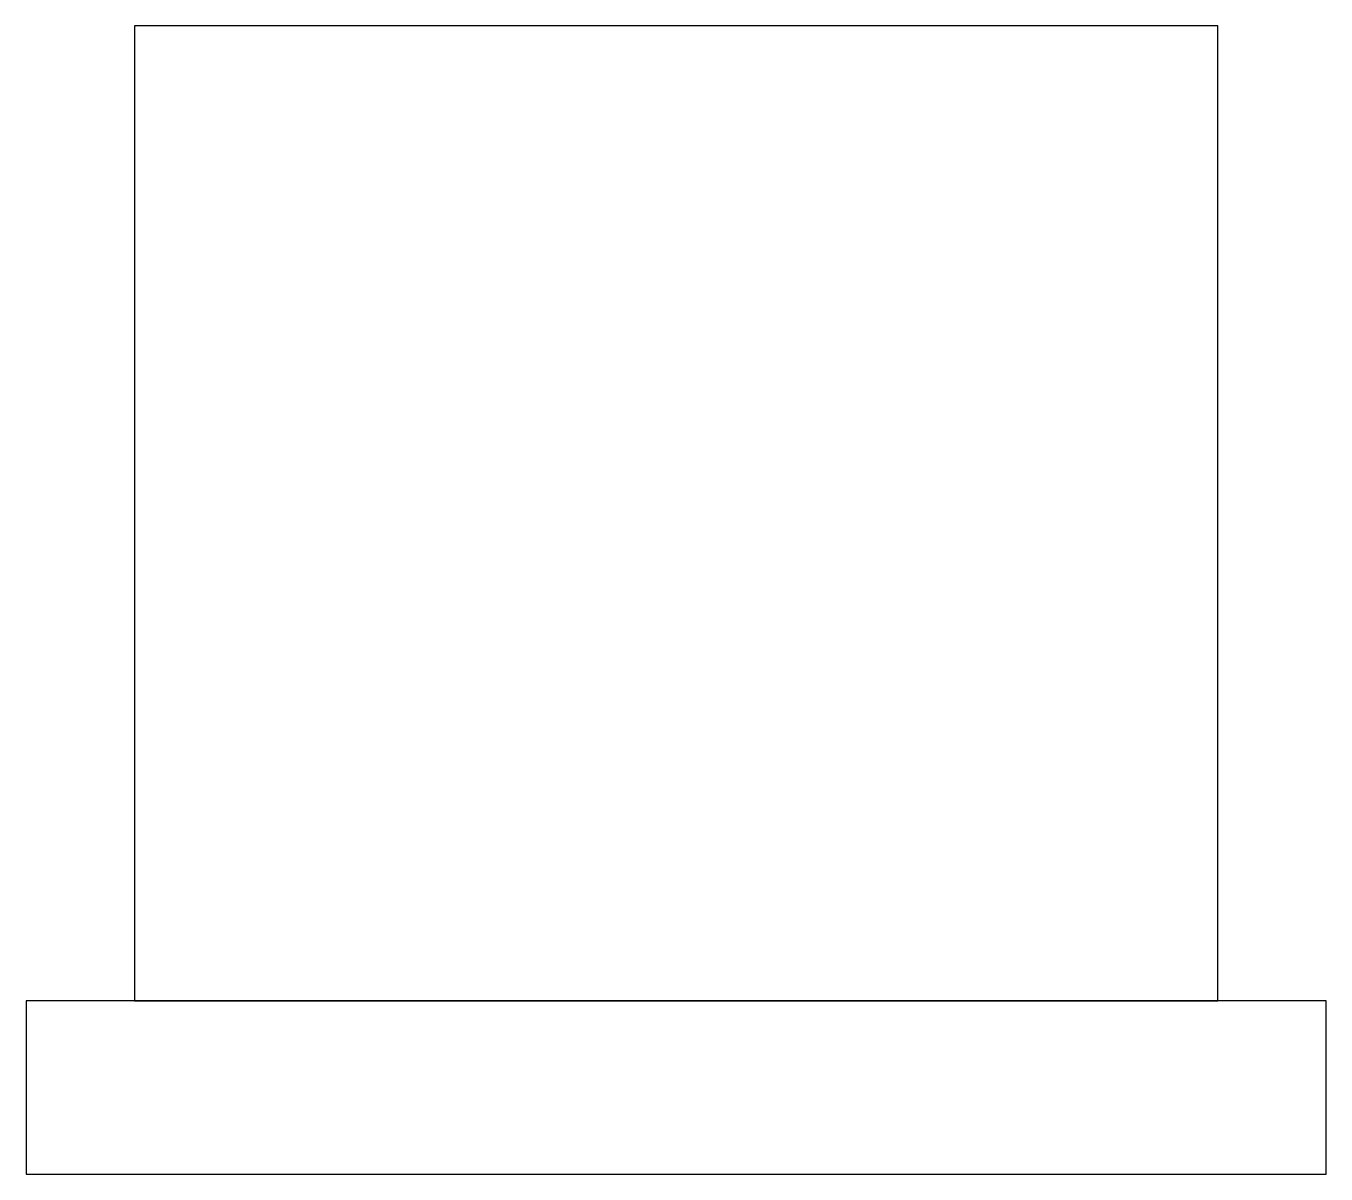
# Model space of a CAD drawing. Header units: millimetres. Extents: x 0 to 60000, y 0 to 53000.
import ezdxf

# ---------------------------------------------------------------- set-up
doc = ezdxf.new("R2010")
doc.units = ezdxf.units.MM
doc.styles.get("Standard").update_dxf_attribs({"font": 'arial.ttf'})

# ---------------------------------------------------------------- blocks, each defined once
blk = doc.blocks.new('SILLA')
for points in [[(500, 800), (5500, 800), (5500, 5300), (500, 5300)], [(0, 0), (6000, 0), (6000, 800), (0, 800)]]:
    blk.add_lwpolyline(points, close=True)
for tag, p, flags in [('NOMBRE', (727.6, 5511.9), 3), ('COLOR', (677.8, 5129.4), 1)]:
    blk.add_attdef(tag, p, '', height=2.5, dxfattribs=dict(flags=flags))

msp = doc.modelspace()

# ---------------------------------------------------------------- block references
at = {"xscale": 10, "yscale": 10, "zscale": 10}
msp.add_blockref('SILLA', (0, 0), dxfattribs=at)

doc.saveas('drawing.dxf')
